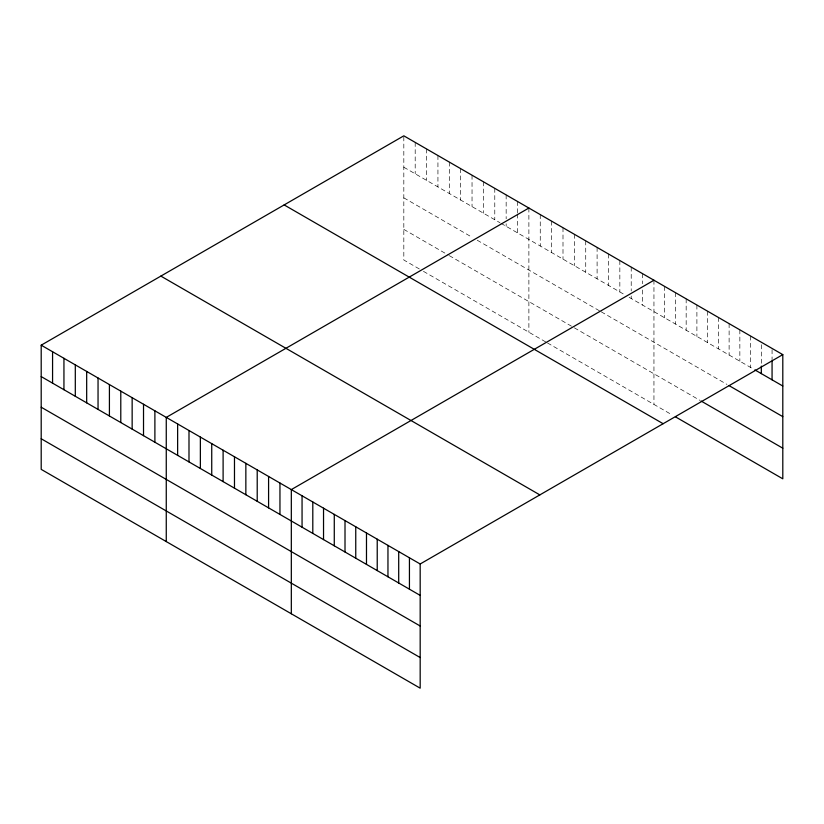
<?xml version="1.0" encoding="UTF-8"?>
<svg xmlns="http://www.w3.org/2000/svg" width="824" height="824" viewBox="0 0 824 824"><rect width="100%" height="100%" fill="white"/><g stroke="black" fill="none" stroke-linecap="round" stroke-linejoin="round"><path stroke-width="0.62" stroke-dasharray="4.12 3.09" d="M403.822 167.231L499.952 222.727M500.982 223.325L623.974 294.333M629.145 297.309L753.806 369.286M403.822 197.842L472.039 237.23M477.209 240.217L600.202 311.225M601.242 311.822L726.964 384.406M403.822 229.391L448.266 255.049M449.307 255.646L573.329 327.252M574.369 327.849L700.122 400.454M419.334 268.964L403.822 260.013L403.822 135.826M423.464 271.353L546.456 342.362M547.496 342.959L672.199 414.956M772.067 349.685L772.067 359.728M761.324 344.741L761.324 364.836M750.592 336.027L750.592 367.432M739.849 329.827L739.849 361.231M729.116 323.626L729.116 355.031M718.374 317.436L718.374 348.83M707.641 311.235L707.641 342.63M696.898 305.034L696.898 336.429M686.165 298.834L686.165 330.228M675.423 292.633L675.423 324.038M664.69 286.433L664.69 317.837M653.947 280.232L653.947 404.419M642.576 273.671L642.576 283.724M642.576 289.997L642.576 305.076M631.215 267.11L631.215 290.975M631.215 295.991L631.215 298.504M619.844 260.538L619.844 291.943M608.472 253.977L608.472 285.382M597.101 247.416L597.101 278.811M585.73 240.855L585.73 272.25M574.369 234.284L574.369 265.688M562.998 227.723L562.998 259.127M551.627 221.162L551.627 252.556M540.256 214.601L540.256 245.995M528.884 208.029L528.884 332.216M517.524 201.468L517.524 212.767M517.524 214.024L517.524 232.873M506.152 194.907L506.152 218.772M506.152 223.788L506.152 226.301M494.781 188.335L494.781 219.74M483.41 181.774L483.41 213.179M472.039 175.213L472.039 206.608M460.668 168.652L460.668 200.047M449.307 162.081L449.307 193.486M437.935 155.52L437.935 186.924M426.564 148.959L426.564 180.353M415.193 142.387L415.193 173.792"/><path stroke-width="1.24" d="M41.2 345.184L420.178 563.987L420.178 688.174L41.2 469.371L41.2 345.184L403.822 135.826L782.8 354.629L782.8 478.816L675.423 416.82M528.884 208.029L166.263 417.397L166.263 541.574M653.947 280.232L291.325 489.6L291.325 613.777M420.178 563.987L782.8 354.629M754.887 369.904L782.8 386.023M729.116 385.653L782.8 416.645M701.193 401.082L782.8 448.194M284.156 204.918L663.135 423.711M160.865 276.102L539.844 494.894M41.2 376.589L420.178 595.391M41.2 407.211L420.178 626.003M41.2 438.759L420.178 657.552M772.067 360.984L772.067 379.823M761.324 366.093L761.324 373.632M409.435 557.786L409.435 589.191M398.703 551.586L398.703 582.99M387.96 545.385L387.96 576.79M377.227 539.195L377.227 570.589M366.484 532.994L366.484 564.389M355.752 526.793L355.752 558.188M345.009 520.593L345.009 551.987M334.276 514.392L334.276 545.797M323.533 508.192L323.533 539.596M312.801 501.991L312.801 533.396M302.058 495.791L302.058 527.195M279.954 483.029L279.954 514.433M268.583 476.468L268.583 507.872M257.212 469.907L257.212 501.301M245.851 463.335L245.851 494.74M234.48 456.774L234.48 488.179M223.108 450.213L223.108 481.607M211.737 443.652L211.737 475.046M200.366 437.081L200.366 468.485M188.995 430.519L188.995 461.924M177.634 423.958L177.634 455.353M154.891 410.826L154.891 442.231M143.52 404.265L143.52 435.669M132.149 397.704L132.149 429.098M120.788 391.132L120.788 422.537M109.417 384.571L109.417 415.976M98.046 378.01L98.046 409.404M86.675 371.449L86.675 402.843M75.303 364.877L75.303 396.282M63.942 358.316L63.942 389.721M52.571 351.755L52.571 383.15"/></g></svg>
